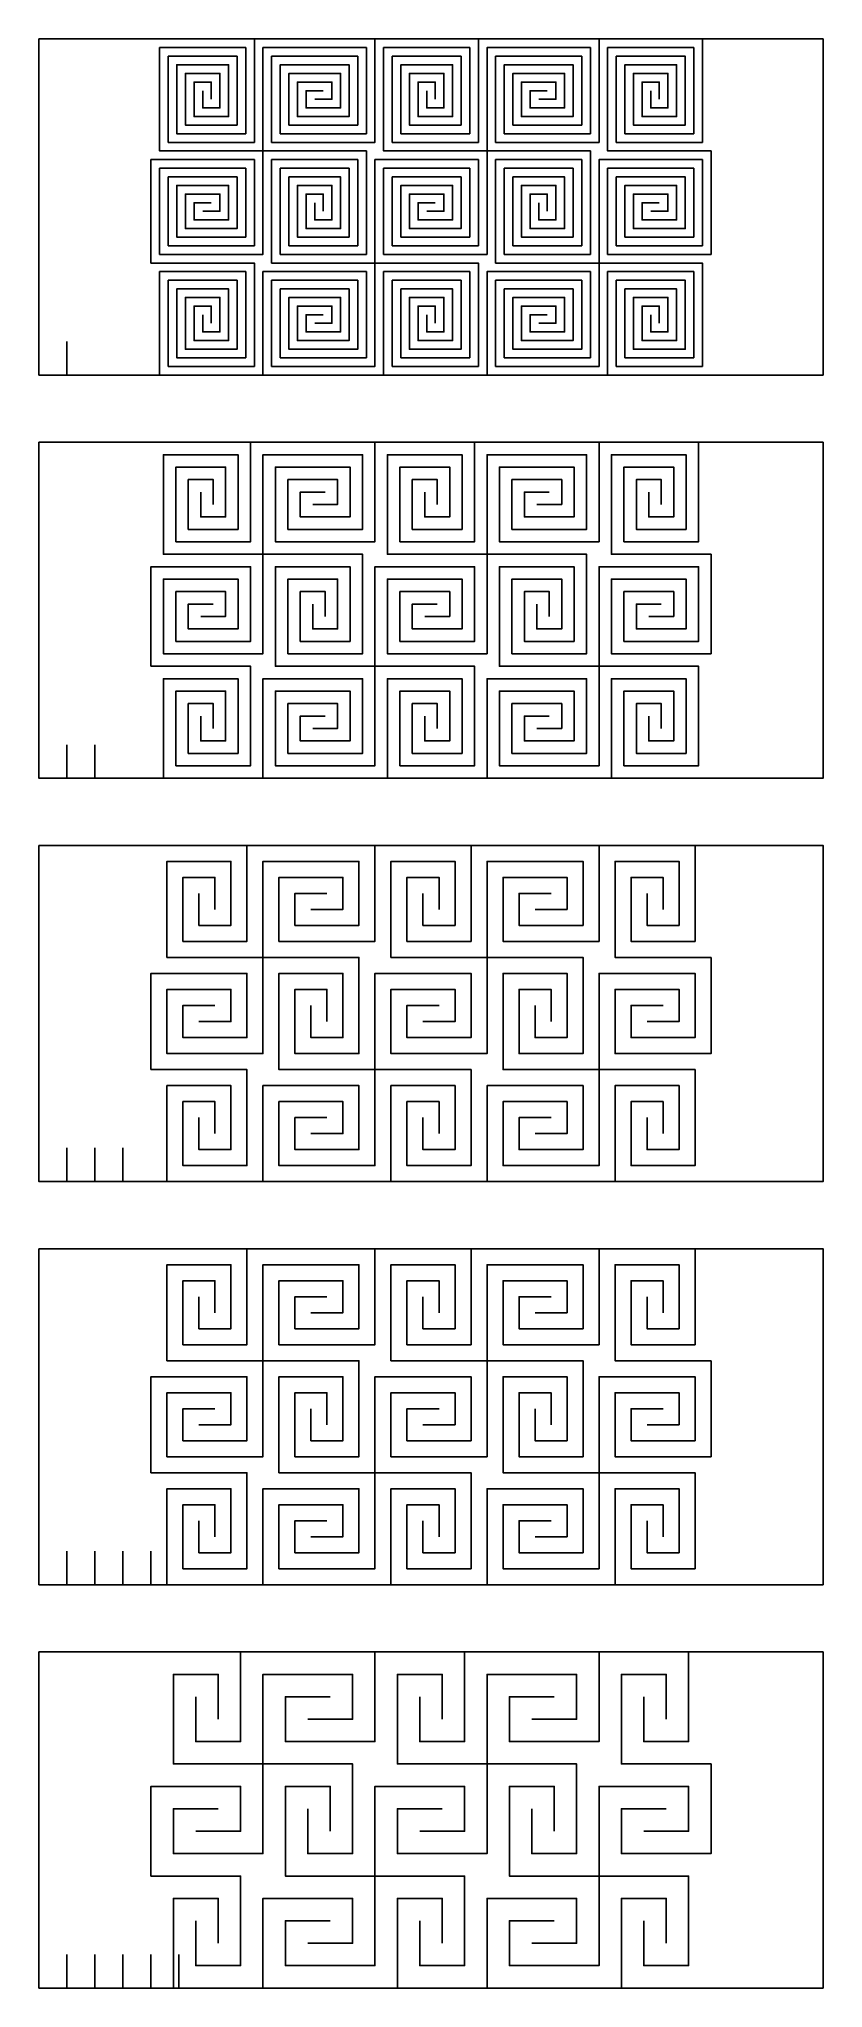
# Model space of a CAD drawing. Header units: millimetres. Extents: x 0 to 70, y 0 to 174.
import ezdxf

# ---------------------------------------------------------------- set-up
doc = ezdxf.new("R2010")
doc.units = ezdxf.units.MM
doc.layers.add('CUT', color=1, linetype='CONTINUOUS')

msp = doc.modelspace()

# ---------------------------------------------------------------- linework, layer by layer
at = {"layer": 'CUT'}
for p, q in [((2.5, 144), (2.5, 147)), ((2.5, 108), (2.5, 111)), ((5, 108), (5, 111)), ((2.5, 72), (2.5, 75)), ((5, 72), (5, 75)), ((7.5, 72), (7.5, 75)), ((2.5, 36), (2.5, 39)), ((5, 36), (5, 39)), ((7.5, 36), (7.5, 39)), ((10, 36), (10, 39)), ((2.5, 0), (2.5, 3)), ((5, 0), (5, 3)), ((7.5, 0), (7.5, 3)), ((10, 0), (10, 3)), ((12.5, 0), (12.5, 3))]:
    msp.add_line(p, q, dxfattribs=at)
for points in [[(0, 174), (70, 174), (70, 144), (0, 144), (0, 174)], [(10, 174), (19.2308, 174), (19.2308, 164.7692), (11.5385, 164.7692), (11.5385, 172.4615), (17.6923, 172.4615), (17.6923, 166.3077), (13.0769, 166.3077), (13.0769, 170.9231), (16.1538, 170.9231), (16.1538, 167.8462), (14.6154, 167.8462), (14.6154, 169.3846)], [(30, 174), (30, 164.7692), (20.7692, 164.7692), (20.7692, 172.4615), (28.4615, 172.4615), (28.4615, 166.3077), (22.3077, 166.3077), (22.3077, 170.9231), (26.9231, 170.9231), (26.9231, 167.8462), (23.8462, 167.8462), (23.8462, 169.3846), (25.3846, 169.3846)], [(30, 174), (39.2308, 174), (39.2308, 164.7692), (31.5385, 164.7692), (31.5385, 172.4615), (37.6923, 172.4615), (37.6923, 166.3077), (33.0769, 166.3077), (33.0769, 170.9231), (36.1538, 170.9231), (36.1538, 167.8462), (34.6154, 167.8462), (34.6154, 169.3846)], [(50, 174), (50, 164.7692), (40.7692, 164.7692), (40.7692, 172.4615), (48.4615, 172.4615), (48.4615, 166.3077), (42.3077, 166.3077), (42.3077, 170.9231), (46.9231, 170.9231), (46.9231, 167.8462), (43.8462, 167.8462), (43.8462, 169.3846), (45.3846, 169.3846)], [(50, 174), (59.2308, 174), (59.2308, 164.7692), (51.5385, 164.7692), (51.5385, 172.4615), (57.6923, 172.4615), (57.6923, 166.3077), (53.0769, 166.3077), (53.0769, 170.9231), (56.1538, 170.9231), (56.1538, 167.8462), (54.6154, 167.8462), (54.6154, 169.3846)], [(20, 164), (10.7692, 164), (10.7692, 173.2308), (18.4615, 173.2308), (18.4615, 165.5385), (12.3077, 165.5385), (12.3077, 171.6923), (16.9231, 171.6923), (16.9231, 167.0769), (13.8462, 167.0769), (13.8462, 170.1538), (15.3846, 170.1538), (15.3846, 168.6154)], [(20, 164), (20, 173.2308), (29.2308, 173.2308), (29.2308, 165.5385), (21.5385, 165.5385), (21.5385, 171.6923), (27.6923, 171.6923), (27.6923, 167.0769), (23.0769, 167.0769), (23.0769, 170.1538), (26.1538, 170.1538), (26.1538, 168.6154), (24.6154, 168.6154)], [(40, 164), (30.7692, 164), (30.7692, 173.2308), (38.4615, 173.2308), (38.4615, 165.5385), (32.3077, 165.5385), (32.3077, 171.6923), (36.9231, 171.6923), (36.9231, 167.0769), (33.8462, 167.0769), (33.8462, 170.1538), (35.3846, 170.1538), (35.3846, 168.6154)], [(40, 164), (40, 173.2308), (49.2308, 173.2308), (49.2308, 165.5385), (41.5385, 165.5385), (41.5385, 171.6923), (47.6923, 171.6923), (47.6923, 167.0769), (43.0769, 167.0769), (43.0769, 170.1538), (46.1538, 170.1538), (46.1538, 168.6154), (44.6154, 168.6154)], [(60, 164), (50.7692, 164), (50.7692, 173.2308), (58.4615, 173.2308), (58.4615, 165.5385), (52.3077, 165.5385), (52.3077, 171.6923), (56.9231, 171.6923), (56.9231, 167.0769), (53.8462, 167.0769), (53.8462, 170.1538), (55.3846, 170.1538), (55.3846, 168.6154)], [(20, 164), (20, 154.7692), (10.7692, 154.7692), (10.7692, 162.4615), (18.4615, 162.4615), (18.4615, 156.3077), (12.3077, 156.3077), (12.3077, 160.9231), (16.9231, 160.9231), (16.9231, 157.8462), (13.8462, 157.8462), (13.8462, 159.3846), (15.3846, 159.3846)], [(20, 164), (29.2308, 164), (29.2308, 154.7692), (21.5385, 154.7692), (21.5385, 162.4615), (27.6923, 162.4615), (27.6923, 156.3077), (23.0769, 156.3077), (23.0769, 160.9231), (26.1538, 160.9231), (26.1538, 157.8462), (24.6154, 157.8462), (24.6154, 159.3846)], [(40, 164), (40, 154.7692), (30.7692, 154.7692), (30.7692, 162.4615), (38.4615, 162.4615), (38.4615, 156.3077), (32.3077, 156.3077), (32.3077, 160.9231), (36.9231, 160.9231), (36.9231, 157.8462), (33.8462, 157.8462), (33.8462, 159.3846), (35.3846, 159.3846)], [(40, 164), (49.2308, 164), (49.2308, 154.7692), (41.5385, 154.7692), (41.5385, 162.4615), (47.6923, 162.4615), (47.6923, 156.3077), (43.0769, 156.3077), (43.0769, 160.9231), (46.1538, 160.9231), (46.1538, 157.8462), (44.6154, 157.8462), (44.6154, 159.3846)], [(60, 164), (60, 154.7692), (50.7692, 154.7692), (50.7692, 162.4615), (58.4615, 162.4615), (58.4615, 156.3077), (52.3077, 156.3077), (52.3077, 160.9231), (56.9231, 160.9231), (56.9231, 157.8462), (53.8462, 157.8462), (53.8462, 159.3846), (55.3846, 159.3846)], [(10, 154), (10, 163.2308), (19.2308, 163.2308), (19.2308, 155.5385), (11.5385, 155.5385), (11.5385, 161.6923), (17.6923, 161.6923), (17.6923, 157.0769), (13.0769, 157.0769), (13.0769, 160.1538), (16.1538, 160.1538), (16.1538, 158.6154), (14.6154, 158.6154)], [(30, 154), (20.7692, 154), (20.7692, 163.2308), (28.4615, 163.2308), (28.4615, 155.5385), (22.3077, 155.5385), (22.3077, 161.6923), (26.9231, 161.6923), (26.9231, 157.0769), (23.8462, 157.0769), (23.8462, 160.1538), (25.3846, 160.1538), (25.3846, 158.6154)], [(30, 154), (30, 163.2308), (39.2308, 163.2308), (39.2308, 155.5385), (31.5385, 155.5385), (31.5385, 161.6923), (37.6923, 161.6923), (37.6923, 157.0769), (33.0769, 157.0769), (33.0769, 160.1538), (36.1538, 160.1538), (36.1538, 158.6154), (34.6154, 158.6154)], [(50, 154), (40.7692, 154), (40.7692, 163.2308), (48.4615, 163.2308), (48.4615, 155.5385), (42.3077, 155.5385), (42.3077, 161.6923), (46.9231, 161.6923), (46.9231, 157.0769), (43.8462, 157.0769), (43.8462, 160.1538), (45.3846, 160.1538), (45.3846, 158.6154)], [(50, 154), (50, 163.2308), (59.2308, 163.2308), (59.2308, 155.5385), (51.5385, 155.5385), (51.5385, 161.6923), (57.6923, 161.6923), (57.6923, 157.0769), (53.0769, 157.0769), (53.0769, 160.1538), (56.1538, 160.1538), (56.1538, 158.6154), (54.6154, 158.6154)], [(10, 154), (19.2308, 154), (19.2308, 144.7692), (11.5385, 144.7692), (11.5385, 152.4615), (17.6923, 152.4615), (17.6923, 146.3077), (13.0769, 146.3077), (13.0769, 150.9231), (16.1538, 150.9231), (16.1538, 147.8462), (14.6154, 147.8462), (14.6154, 149.3846)], [(20, 144), (10.7692, 144), (10.7692, 153.2308), (18.4615, 153.2308), (18.4615, 145.5385), (12.3077, 145.5385), (12.3077, 151.6923), (16.9231, 151.6923), (16.9231, 147.0769), (13.8462, 147.0769), (13.8462, 150.1538), (15.3846, 150.1538), (15.3846, 148.6154)], [(20, 144), (20, 153.2308), (29.2308, 153.2308), (29.2308, 145.5385), (21.5385, 145.5385), (21.5385, 151.6923), (27.6923, 151.6923), (27.6923, 147.0769), (23.0769, 147.0769), (23.0769, 150.1538), (26.1538, 150.1538), (26.1538, 148.6154), (24.6154, 148.6154)], [(30, 154), (30, 144.7692), (20.7692, 144.7692), (20.7692, 152.4615), (28.4615, 152.4615), (28.4615, 146.3077), (22.3077, 146.3077), (22.3077, 150.9231), (26.9231, 150.9231), (26.9231, 147.8462), (23.8462, 147.8462), (23.8462, 149.3846), (25.3846, 149.3846)], [(30, 154), (39.2308, 154), (39.2308, 144.7692), (31.5385, 144.7692), (31.5385, 152.4615), (37.6923, 152.4615), (37.6923, 146.3077), (33.0769, 146.3077), (33.0769, 150.9231), (36.1538, 150.9231), (36.1538, 147.8462), (34.6154, 147.8462), (34.6154, 149.3846)], [(40, 144), (30.7692, 144), (30.7692, 153.2308), (38.4615, 153.2308), (38.4615, 145.5385), (32.3077, 145.5385), (32.3077, 151.6923), (36.9231, 151.6923), (36.9231, 147.0769), (33.8462, 147.0769), (33.8462, 150.1538), (35.3846, 150.1538), (35.3846, 148.6154)], [(40, 144), (40, 153.2308), (49.2308, 153.2308), (49.2308, 145.5385), (41.5385, 145.5385), (41.5385, 151.6923), (47.6923, 151.6923), (47.6923, 147.0769), (43.0769, 147.0769), (43.0769, 150.1538), (46.1538, 150.1538), (46.1538, 148.6154), (44.6154, 148.6154)], [(50, 154), (50, 144.7692), (40.7692, 144.7692), (40.7692, 152.4615), (48.4615, 152.4615), (48.4615, 146.3077), (42.3077, 146.3077), (42.3077, 150.9231), (46.9231, 150.9231), (46.9231, 147.8462), (43.8462, 147.8462), (43.8462, 149.3846), (45.3846, 149.3846)], [(50, 154), (59.2308, 154), (59.2308, 144.7692), (51.5385, 144.7692), (51.5385, 152.4615), (57.6923, 152.4615), (57.6923, 146.3077), (53.0769, 146.3077), (53.0769, 150.9231), (56.1538, 150.9231), (56.1538, 147.8462), (54.6154, 147.8462), (54.6154, 149.3846)], [(60, 144), (50.7692, 144), (50.7692, 153.2308), (58.4615, 153.2308), (58.4615, 145.5385), (52.3077, 145.5385), (52.3077, 151.6923), (56.9231, 151.6923), (56.9231, 147.0769), (53.8462, 147.0769), (53.8462, 150.1538), (55.3846, 150.1538), (55.3846, 148.6154)], [(0, 138), (70, 138), (70, 108), (0, 108), (0, 138)], [(10, 138), (18.8889, 138), (18.8889, 129.1111), (12.2222, 129.1111), (12.2222, 135.7778), (16.6667, 135.7778), (16.6667, 131.3333), (14.4444, 131.3333), (14.4444, 133.5556)], [(30, 138), (30, 129.1111), (21.1111, 129.1111), (21.1111, 135.7778), (27.7778, 135.7778), (27.7778, 131.3333), (23.3333, 131.3333), (23.3333, 133.5556), (25.5556, 133.5556)], [(30, 138), (38.8889, 138), (38.8889, 129.1111), (32.2222, 129.1111), (32.2222, 135.7778), (36.6667, 135.7778), (36.6667, 131.3333), (34.4444, 131.3333), (34.4444, 133.5556)], [(50, 138), (50, 129.1111), (41.1111, 129.1111), (41.1111, 135.7778), (47.7778, 135.7778), (47.7778, 131.3333), (43.3333, 131.3333), (43.3333, 133.5556), (45.5556, 133.5556)], [(50, 138), (58.8889, 138), (58.8889, 129.1111), (52.2222, 129.1111), (52.2222, 135.7778), (56.6667, 135.7778), (56.6667, 131.3333), (54.4444, 131.3333), (54.4444, 133.5556)], [(20, 128), (11.1111, 128), (11.1111, 136.8889), (17.7778, 136.8889), (17.7778, 130.2222), (13.3333, 130.2222), (13.3333, 134.6667), (15.5556, 134.6667), (15.5556, 132.4444)], [(20, 128), (20, 136.8889), (28.8889, 136.8889), (28.8889, 130.2222), (22.2222, 130.2222), (22.2222, 134.6667), (26.6667, 134.6667), (26.6667, 132.4444), (24.4444, 132.4444)], [(40, 128), (31.1111, 128), (31.1111, 136.8889), (37.7778, 136.8889), (37.7778, 130.2222), (33.3333, 130.2222), (33.3333, 134.6667), (35.5556, 134.6667), (35.5556, 132.4444)], [(40, 128), (40, 136.8889), (48.8889, 136.8889), (48.8889, 130.2222), (42.2222, 130.2222), (42.2222, 134.6667), (46.6667, 134.6667), (46.6667, 132.4444), (44.4444, 132.4444)], [(60, 128), (51.1111, 128), (51.1111, 136.8889), (57.7778, 136.8889), (57.7778, 130.2222), (53.3333, 130.2222), (53.3333, 134.6667), (55.5556, 134.6667), (55.5556, 132.4444)], [(20, 128), (20, 119.1111), (11.1111, 119.1111), (11.1111, 125.7778), (17.7778, 125.7778), (17.7778, 121.3333), (13.3333, 121.3333), (13.3333, 123.5556), (15.5556, 123.5556)], [(20, 128), (28.8889, 128), (28.8889, 119.1111), (22.2222, 119.1111), (22.2222, 125.7778), (26.6667, 125.7778), (26.6667, 121.3333), (24.4444, 121.3333), (24.4444, 123.5556)], [(40, 128), (40, 119.1111), (31.1111, 119.1111), (31.1111, 125.7778), (37.7778, 125.7778), (37.7778, 121.3333), (33.3333, 121.3333), (33.3333, 123.5556), (35.5556, 123.5556)], [(40, 128), (48.8889, 128), (48.8889, 119.1111), (42.2222, 119.1111), (42.2222, 125.7778), (46.6667, 125.7778), (46.6667, 121.3333), (44.4444, 121.3333), (44.4444, 123.5556)], [(60, 128), (60, 119.1111), (51.1111, 119.1111), (51.1111, 125.7778), (57.7778, 125.7778), (57.7778, 121.3333), (53.3333, 121.3333), (53.3333, 123.5556), (55.5556, 123.5556)], [(10, 118), (10, 126.8889), (18.8889, 126.8889), (18.8889, 120.2222), (12.2222, 120.2222), (12.2222, 124.6667), (16.6667, 124.6667), (16.6667, 122.4444), (14.4444, 122.4444)], [(30, 118), (21.1111, 118), (21.1111, 126.8889), (27.7778, 126.8889), (27.7778, 120.2222), (23.3333, 120.2222), (23.3333, 124.6667), (25.5556, 124.6667), (25.5556, 122.4444)], [(30, 118), (30, 126.8889), (38.8889, 126.8889), (38.8889, 120.2222), (32.2222, 120.2222), (32.2222, 124.6667), (36.6667, 124.6667), (36.6667, 122.4444), (34.4444, 122.4444)], [(50, 118), (41.1111, 118), (41.1111, 126.8889), (47.7778, 126.8889), (47.7778, 120.2222), (43.3333, 120.2222), (43.3333, 124.6667), (45.5556, 124.6667), (45.5556, 122.4444)], [(50, 118), (50, 126.8889), (58.8889, 126.8889), (58.8889, 120.2222), (52.2222, 120.2222), (52.2222, 124.6667), (56.6667, 124.6667), (56.6667, 122.4444), (54.4444, 122.4444)], [(10, 118), (18.8889, 118), (18.8889, 109.1111), (12.2222, 109.1111), (12.2222, 115.7778), (16.6667, 115.7778), (16.6667, 111.3333), (14.4444, 111.3333), (14.4444, 113.5556)], [(20, 108), (11.1111, 108), (11.1111, 116.8889), (17.7778, 116.8889), (17.7778, 110.2222), (13.3333, 110.2222), (13.3333, 114.6667), (15.5556, 114.6667), (15.5556, 112.4444)], [(20, 108), (20, 116.8889), (28.8889, 116.8889), (28.8889, 110.2222), (22.2222, 110.2222), (22.2222, 114.6667), (26.6667, 114.6667), (26.6667, 112.4444), (24.4444, 112.4444)], [(30, 118), (30, 109.1111), (21.1111, 109.1111), (21.1111, 115.7778), (27.7778, 115.7778), (27.7778, 111.3333), (23.3333, 111.3333), (23.3333, 113.5556), (25.5556, 113.5556)], [(30, 118), (38.8889, 118), (38.8889, 109.1111), (32.2222, 109.1111), (32.2222, 115.7778), (36.6667, 115.7778), (36.6667, 111.3333), (34.4444, 111.3333), (34.4444, 113.5556)], [(40, 108), (31.1111, 108), (31.1111, 116.8889), (37.7778, 116.8889), (37.7778, 110.2222), (33.3333, 110.2222), (33.3333, 114.6667), (35.5556, 114.6667), (35.5556, 112.4444)], [(40, 108), (40, 116.8889), (48.8889, 116.8889), (48.8889, 110.2222), (42.2222, 110.2222), (42.2222, 114.6667), (46.6667, 114.6667), (46.6667, 112.4444), (44.4444, 112.4444)], [(50, 118), (50, 109.1111), (41.1111, 109.1111), (41.1111, 115.7778), (47.7778, 115.7778), (47.7778, 111.3333), (43.3333, 111.3333), (43.3333, 113.5556), (45.5556, 113.5556)], [(50, 118), (58.8889, 118), (58.8889, 109.1111), (52.2222, 109.1111), (52.2222, 115.7778), (56.6667, 115.7778), (56.6667, 111.3333), (54.4444, 111.3333), (54.4444, 113.5556)], [(60, 108), (51.1111, 108), (51.1111, 116.8889), (57.7778, 116.8889), (57.7778, 110.2222), (53.3333, 110.2222), (53.3333, 114.6667), (55.5556, 114.6667), (55.5556, 112.4444)], [(0, 102), (70, 102), (70, 72), (0, 72), (0, 102)], [(10, 102), (18.5714, 102), (18.5714, 93.4286), (12.8571, 93.4286), (12.8571, 99.1429), (15.7143, 99.1429), (15.7143, 96.2857)], [(30, 102), (30, 93.4286), (21.4286, 93.4286), (21.4286, 99.1429), (27.1429, 99.1429), (27.1429, 96.2857), (24.2857, 96.2857)], [(30, 102), (38.5714, 102), (38.5714, 93.4286), (32.8571, 93.4286), (32.8571, 99.1429), (35.7143, 99.1429), (35.7143, 96.2857)], [(50, 102), (50, 93.4286), (41.4286, 93.4286), (41.4286, 99.1429), (47.1429, 99.1429), (47.1429, 96.2857), (44.2857, 96.2857)], [(50, 102), (58.5714, 102), (58.5714, 93.4286), (52.8571, 93.4286), (52.8571, 99.1429), (55.7143, 99.1429), (55.7143, 96.2857)], [(20, 92), (11.4286, 92), (11.4286, 100.5714), (17.1429, 100.5714), (17.1429, 94.8571), (14.2857, 94.8571), (14.2857, 97.7143)], [(20, 92), (20, 100.5714), (28.5714, 100.5714), (28.5714, 94.8571), (22.8571, 94.8571), (22.8571, 97.7143), (25.7143, 97.7143)], [(40, 92), (31.4286, 92), (31.4286, 100.5714), (37.1429, 100.5714), (37.1429, 94.8571), (34.2857, 94.8571), (34.2857, 97.7143)], [(40, 92), (40, 100.5714), (48.5714, 100.5714), (48.5714, 94.8571), (42.8571, 94.8571), (42.8571, 97.7143), (45.7143, 97.7143)], [(60, 92), (51.4286, 92), (51.4286, 100.5714), (57.1429, 100.5714), (57.1429, 94.8571), (54.2857, 94.8571), (54.2857, 97.7143)], [(10, 82), (10, 90.5714), (18.5714, 90.5714), (18.5714, 84.8571), (12.8571, 84.8571), (12.8571, 87.7143), (15.7143, 87.7143)], [(20, 92), (20, 83.4286), (11.4286, 83.4286), (11.4286, 89.1429), (17.1429, 89.1429), (17.1429, 86.2857), (14.2857, 86.2857)], [(20, 92), (28.5714, 92), (28.5714, 83.4286), (22.8571, 83.4286), (22.8571, 89.1429), (25.7143, 89.1429), (25.7143, 86.2857)], [(30, 82), (21.4286, 82), (21.4286, 90.5714), (27.1429, 90.5714), (27.1429, 84.8571), (24.2857, 84.8571), (24.2857, 87.7143)], [(30, 82), (30, 90.5714), (38.5714, 90.5714), (38.5714, 84.8571), (32.8571, 84.8571), (32.8571, 87.7143), (35.7143, 87.7143)], [(40, 92), (40, 83.4286), (31.4286, 83.4286), (31.4286, 89.1429), (37.1429, 89.1429), (37.1429, 86.2857), (34.2857, 86.2857)], [(40, 92), (48.5714, 92), (48.5714, 83.4286), (42.8571, 83.4286), (42.8571, 89.1429), (45.7143, 89.1429), (45.7143, 86.2857)], [(50, 82), (41.4286, 82), (41.4286, 90.5714), (47.1429, 90.5714), (47.1429, 84.8571), (44.2857, 84.8571), (44.2857, 87.7143)], [(50, 82), (50, 90.5714), (58.5714, 90.5714), (58.5714, 84.8571), (52.8571, 84.8571), (52.8571, 87.7143), (55.7143, 87.7143)], [(60, 92), (60, 83.4286), (51.4286, 83.4286), (51.4286, 89.1429), (57.1429, 89.1429), (57.1429, 86.2857), (54.2857, 86.2857)], [(10, 82), (18.5714, 82), (18.5714, 73.4286), (12.8571, 73.4286), (12.8571, 79.1429), (15.7143, 79.1429), (15.7143, 76.2857)], [(30, 82), (30, 73.4286), (21.4286, 73.4286), (21.4286, 79.1429), (27.1429, 79.1429), (27.1429, 76.2857), (24.2857, 76.2857)], [(30, 82), (38.5714, 82), (38.5714, 73.4286), (32.8571, 73.4286), (32.8571, 79.1429), (35.7143, 79.1429), (35.7143, 76.2857)], [(50, 82), (50, 73.4286), (41.4286, 73.4286), (41.4286, 79.1429), (47.1429, 79.1429), (47.1429, 76.2857), (44.2857, 76.2857)], [(50, 82), (58.5714, 82), (58.5714, 73.4286), (52.8571, 73.4286), (52.8571, 79.1429), (55.7143, 79.1429), (55.7143, 76.2857)], [(20, 72), (11.4286, 72), (11.4286, 80.5714), (17.1429, 80.5714), (17.1429, 74.8571), (14.2857, 74.8571), (14.2857, 77.7143)], [(20, 72), (20, 80.5714), (28.5714, 80.5714), (28.5714, 74.8571), (22.8571, 74.8571), (22.8571, 77.7143), (25.7143, 77.7143)], [(40, 72), (31.4286, 72), (31.4286, 80.5714), (37.1429, 80.5714), (37.1429, 74.8571), (34.2857, 74.8571), (34.2857, 77.7143)], [(40, 72), (40, 80.5714), (48.5714, 80.5714), (48.5714, 74.8571), (42.8571, 74.8571), (42.8571, 77.7143), (45.7143, 77.7143)], [(60, 72), (51.4286, 72), (51.4286, 80.5714), (57.1429, 80.5714), (57.1429, 74.8571), (54.2857, 74.8571), (54.2857, 77.7143)], [(0, 66), (70, 66), (70, 36), (0, 36), (0, 66)], [(10, 66), (18.5714, 66), (18.5714, 57.4286), (12.8571, 57.4286), (12.8571, 63.1429), (15.7143, 63.1429), (15.7143, 60.2857)], [(20, 56), (11.4286, 56), (11.4286, 64.5714), (17.1429, 64.5714), (17.1429, 58.8571), (14.2857, 58.8571), (14.2857, 61.7143)], [(20, 56), (20, 64.5714), (28.5714, 64.5714), (28.5714, 58.8571), (22.8571, 58.8571), (22.8571, 61.7143), (25.7143, 61.7143)], [(30, 66), (30, 57.4286), (21.4286, 57.4286), (21.4286, 63.1429), (27.1429, 63.1429), (27.1429, 60.2857), (24.2857, 60.2857)], [(30, 66), (38.5714, 66), (38.5714, 57.4286), (32.8571, 57.4286), (32.8571, 63.1429), (35.7143, 63.1429), (35.7143, 60.2857)], [(40, 56), (31.4286, 56), (31.4286, 64.5714), (37.1429, 64.5714), (37.1429, 58.8571), (34.2857, 58.8571), (34.2857, 61.7143)], [(40, 56), (40, 64.5714), (48.5714, 64.5714), (48.5714, 58.8571), (42.8571, 58.8571), (42.8571, 61.7143), (45.7143, 61.7143)], [(50, 66), (50, 57.4286), (41.4286, 57.4286), (41.4286, 63.1429), (47.1429, 63.1429), (47.1429, 60.2857), (44.2857, 60.2857)], [(50, 66), (58.5714, 66), (58.5714, 57.4286), (52.8571, 57.4286), (52.8571, 63.1429), (55.7143, 63.1429), (55.7143, 60.2857)], [(60, 56), (51.4286, 56), (51.4286, 64.5714), (57.1429, 64.5714), (57.1429, 58.8571), (54.2857, 58.8571), (54.2857, 61.7143)], [(20, 56), (20, 47.4286), (11.4286, 47.4286), (11.4286, 53.1429), (17.1429, 53.1429), (17.1429, 50.2857), (14.2857, 50.2857)], [(20, 56), (28.5714, 56), (28.5714, 47.4286), (22.8571, 47.4286), (22.8571, 53.1429), (25.7143, 53.1429), (25.7143, 50.2857)], [(40, 56), (40, 47.4286), (31.4286, 47.4286), (31.4286, 53.1429), (37.1429, 53.1429), (37.1429, 50.2857), (34.2857, 50.2857)], [(40, 56), (48.5714, 56), (48.5714, 47.4286), (42.8571, 47.4286), (42.8571, 53.1429), (45.7143, 53.1429), (45.7143, 50.2857)], [(60, 56), (60, 47.4286), (51.4286, 47.4286), (51.4286, 53.1429), (57.1429, 53.1429), (57.1429, 50.2857), (54.2857, 50.2857)], [(10, 46), (10, 54.5714), (18.5714, 54.5714), (18.5714, 48.8571), (12.8571, 48.8571), (12.8571, 51.7143), (15.7143, 51.7143)], [(30, 46), (21.4286, 46), (21.4286, 54.5714), (27.1429, 54.5714), (27.1429, 48.8571), (24.2857, 48.8571), (24.2857, 51.7143)], [(30, 46), (30, 54.5714), (38.5714, 54.5714), (38.5714, 48.8571), (32.8571, 48.8571), (32.8571, 51.7143), (35.7143, 51.7143)], [(50, 46), (41.4286, 46), (41.4286, 54.5714), (47.1429, 54.5714), (47.1429, 48.8571), (44.2857, 48.8571), (44.2857, 51.7143)], [(50, 46), (50, 54.5714), (58.5714, 54.5714), (58.5714, 48.8571), (52.8571, 48.8571), (52.8571, 51.7143), (55.7143, 51.7143)], [(10, 46), (18.5714, 46), (18.5714, 37.4286), (12.8571, 37.4286), (12.8571, 43.1429), (15.7143, 43.1429), (15.7143, 40.2857)], [(30, 46), (30, 37.4286), (21.4286, 37.4286), (21.4286, 43.1429), (27.1429, 43.1429), (27.1429, 40.2857), (24.2857, 40.2857)], [(30, 46), (38.5714, 46), (38.5714, 37.4286), (32.8571, 37.4286), (32.8571, 43.1429), (35.7143, 43.1429), (35.7143, 40.2857)], [(50, 46), (50, 37.4286), (41.4286, 37.4286), (41.4286, 43.1429), (47.1429, 43.1429), (47.1429, 40.2857), (44.2857, 40.2857)], [(50, 46), (58.5714, 46), (58.5714, 37.4286), (52.8571, 37.4286), (52.8571, 43.1429), (55.7143, 43.1429), (55.7143, 40.2857)], [(20, 36), (11.4286, 36), (11.4286, 44.5714), (17.1429, 44.5714), (17.1429, 38.8571), (14.2857, 38.8571), (14.2857, 41.7143)], [(20, 36), (20, 44.5714), (28.5714, 44.5714), (28.5714, 38.8571), (22.8571, 38.8571), (22.8571, 41.7143), (25.7143, 41.7143)], [(40, 36), (31.4286, 36), (31.4286, 44.5714), (37.1429, 44.5714), (37.1429, 38.8571), (34.2857, 38.8571), (34.2857, 41.7143)], [(40, 36), (40, 44.5714), (48.5714, 44.5714), (48.5714, 38.8571), (42.8571, 38.8571), (42.8571, 41.7143), (45.7143, 41.7143)], [(60, 36), (51.4286, 36), (51.4286, 44.5714), (57.1429, 44.5714), (57.1429, 38.8571), (54.2857, 38.8571), (54.2857, 41.7143)], [(0, 30), (70, 30), (70, 0), (0, 0), (0, 30)], [(10, 30), (18, 30), (18, 22), (14, 22), (14, 26)], [(30, 30), (30, 22), (22, 22), (22, 26), (26, 26)], [(30, 30), (38, 30), (38, 22), (34, 22), (34, 26)], [(50, 30), (50, 22), (42, 22), (42, 26), (46, 26)], [(50, 30), (58, 30), (58, 22), (54, 22), (54, 26)], [(20, 20), (12, 20), (12, 28), (16, 28), (16, 24)], [(20, 20), (20, 28), (28, 28), (28, 24), (24, 24)], [(40, 20), (32, 20), (32, 28), (36, 28), (36, 24)], [(40, 20), (40, 28), (48, 28), (48, 24), (44, 24)], [(60, 20), (52, 20), (52, 28), (56, 28), (56, 24)], [(20, 20), (20, 12), (12, 12), (12, 16), (16, 16)], [(20, 20), (28, 20), (28, 12), (24, 12), (24, 16)], [(40, 20), (40, 12), (32, 12), (32, 16), (36, 16)], [(40, 20), (48, 20), (48, 12), (44, 12), (44, 16)], [(60, 20), (60, 12), (52, 12), (52, 16), (56, 16)], [(10, 10), (10, 18), (18, 18), (18, 14), (14, 14)], [(30, 10), (22, 10), (22, 18), (26, 18), (26, 14)], [(30, 10), (30, 18), (38, 18), (38, 14), (34, 14)], [(50, 10), (42, 10), (42, 18), (46, 18), (46, 14)], [(50, 10), (50, 18), (58, 18), (58, 14), (54, 14)], [(10, 10), (18, 10), (18, 2), (14, 2), (14, 6)], [(30, 10), (30, 2), (22, 2), (22, 6), (26, 6)], [(30, 10), (38, 10), (38, 2), (34, 2), (34, 6)], [(50, 10), (50, 2), (42, 2), (42, 6), (46, 6)], [(50, 10), (58, 10), (58, 2), (54, 2), (54, 6)], [(20, 0), (12, 0), (12, 8), (16, 8), (16, 4)], [(20, 0), (20, 8), (28, 8), (28, 4), (24, 4)], [(40, 0), (32, 0), (32, 8), (36, 8), (36, 4)], [(40, 0), (40, 8), (48, 8), (48, 4), (44, 4)], [(60, 0), (52, 0), (52, 8), (56, 8), (56, 4)]]:
    msp.add_lwpolyline(points, dxfattribs=at)

doc.saveas('drawing.dxf')
